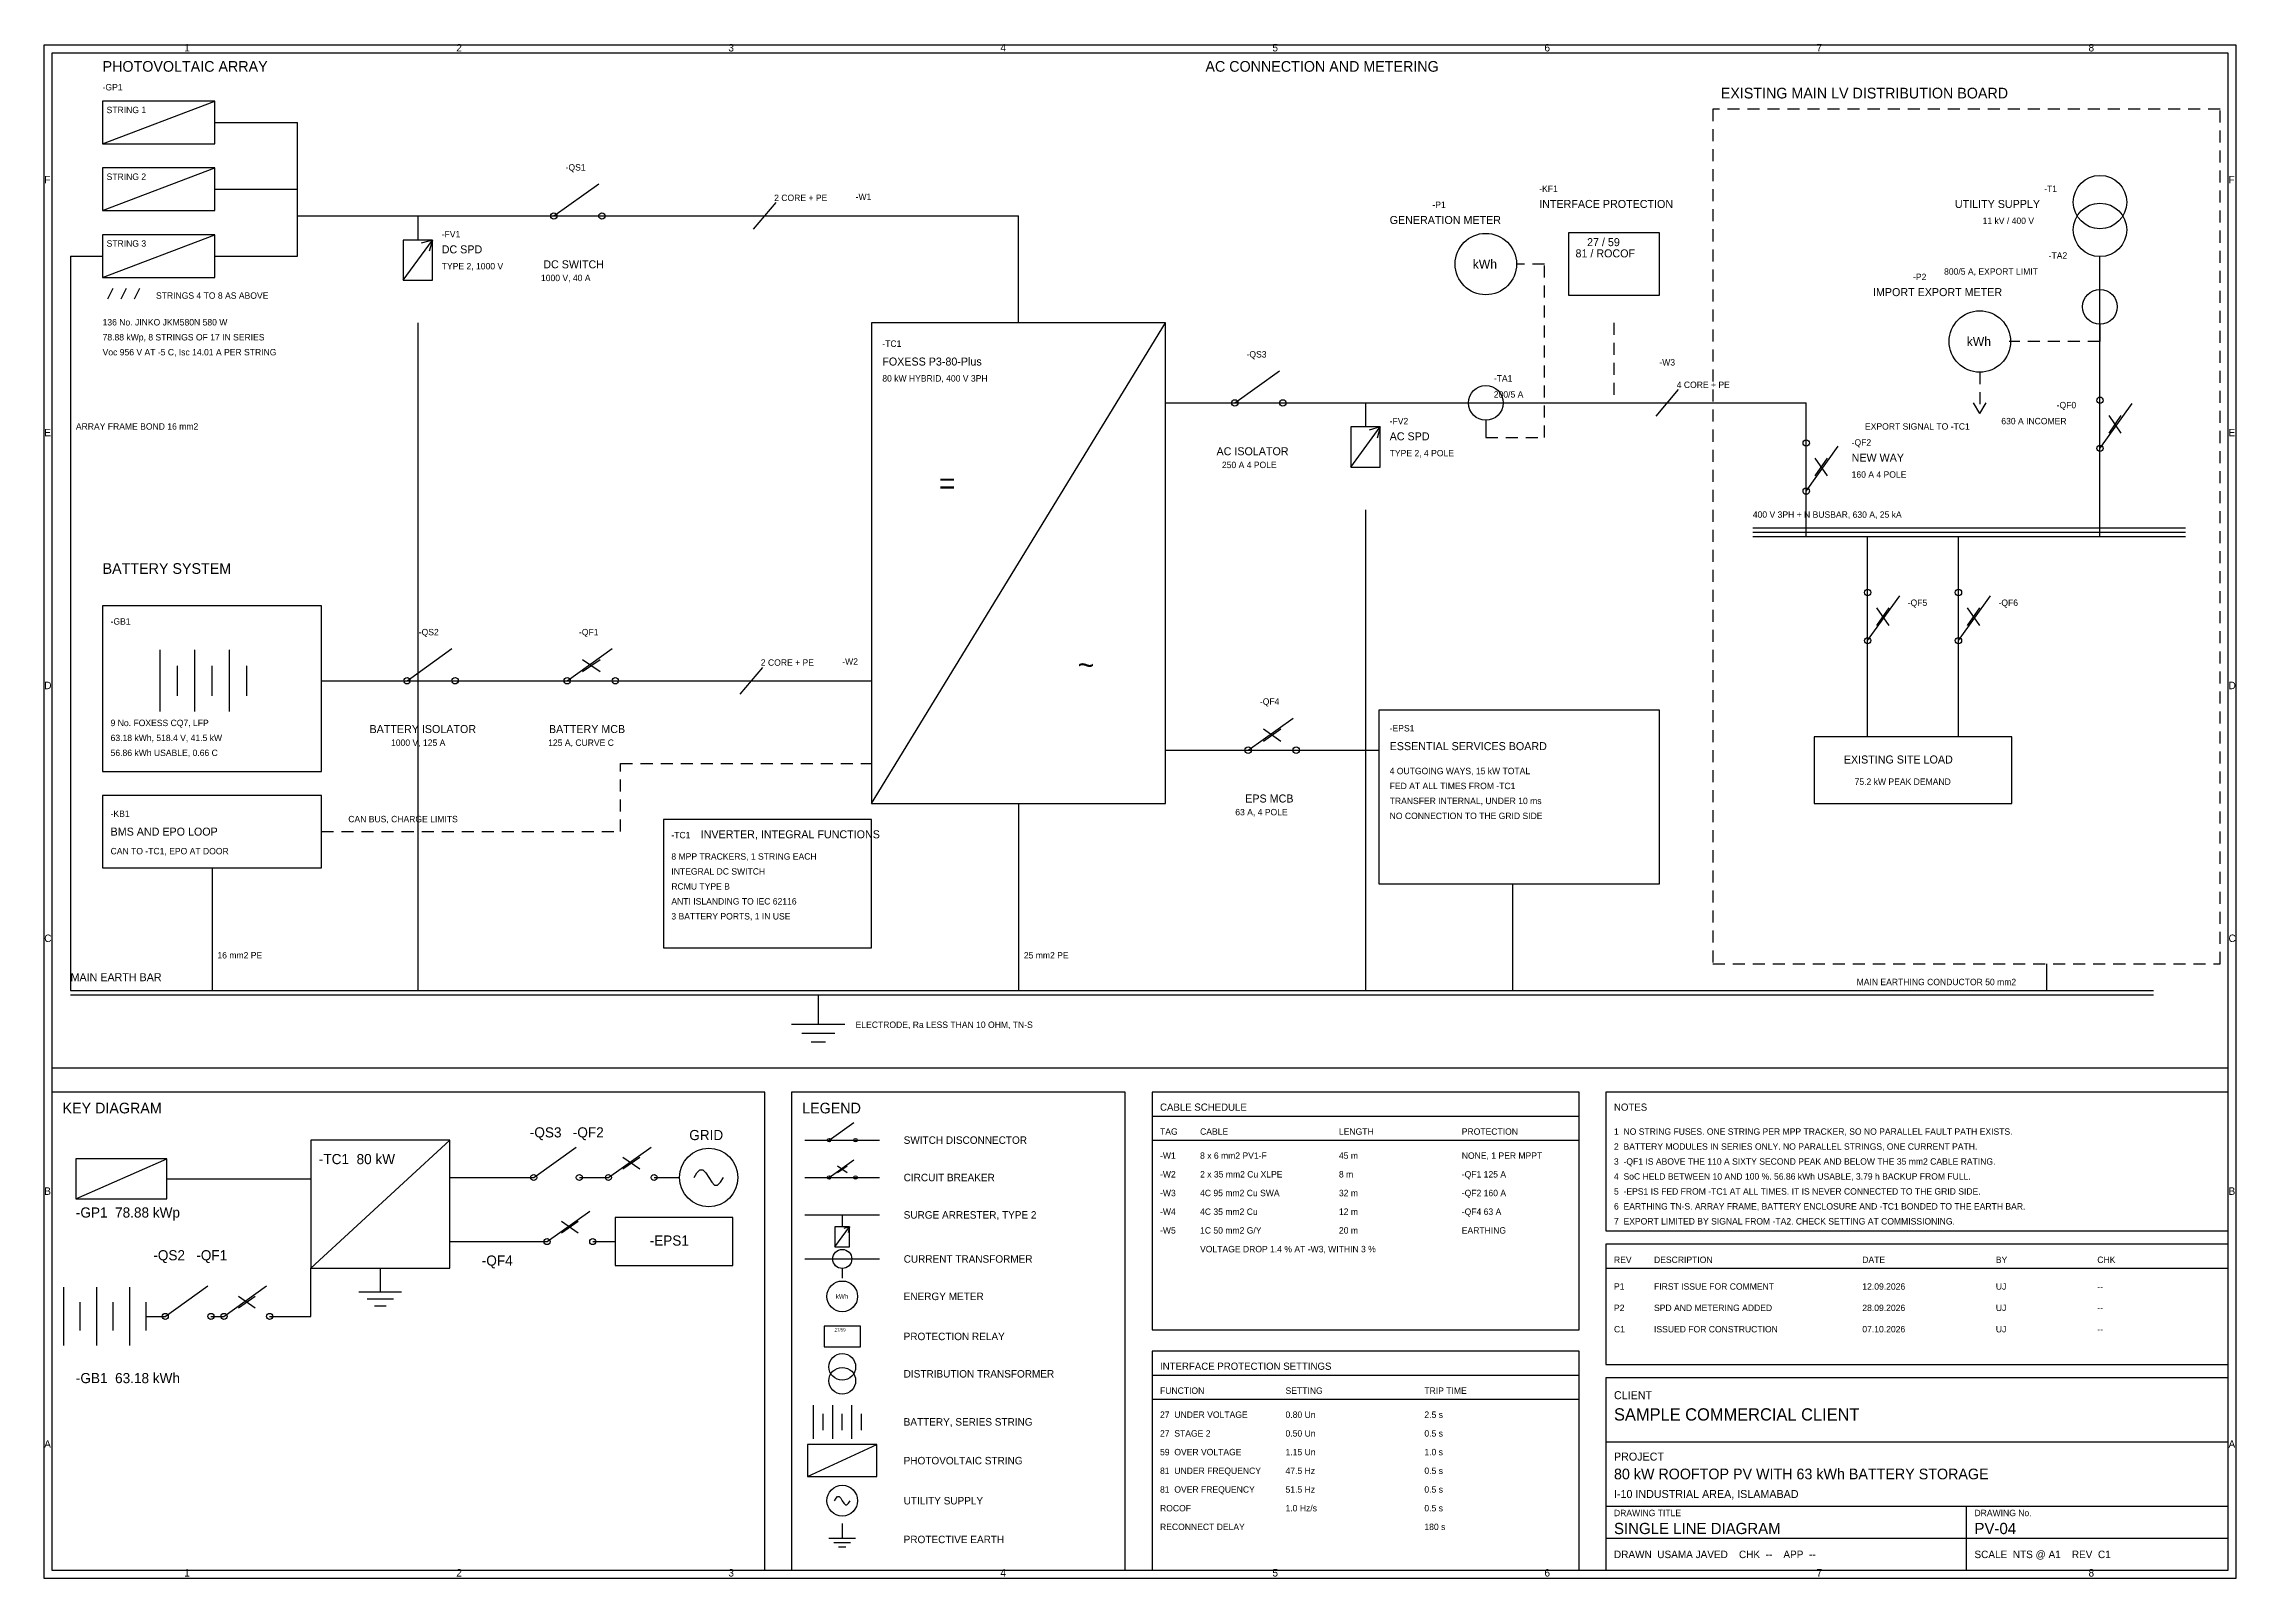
# Model space of a CAD drawing. Extents: x 1000 to 83100, y 1000 to 58444.
import ezdxf

# ---------------------------------------------------------------- set-up
doc = ezdxf.new("R2010")
doc.units = 0
for name, color, linetype in [('00-BORDER', 7, 'CONTINUOUS'), ('03-PV-MODULE', 5, 'CONTINUOUS'), ('06-DIMS', 2, 'CONTINUOUS'), ('07-TEXT', 7, 'CONTINUOUS'), ('08-ELEC', 1, 'CONTINUOUS'), ('09-CABLE', 3, 'CONTINUOUS'), ('10-EARTH', 4, 'CONTINUOUS'), ('11-BATTERY', 6, 'CONTINUOUS'), ('12-CONTROL', 6, 'CONTINUOUS'), ('13-TAG', 2, 'CONTINUOUS')]:
    doc.layers.add(name, color=color, linetype=linetype)

msp = doc.modelspace()

# ---------------------------------------------------------------- linework, layer by layer
at = {"layer": '00-BORDER'}
for p, q in [((83100, 58400), (1000, 58400)), ((1000, 58400), (1000, 1000)), ((83100, 1000), (83100, 58400)), ((82800, 58100), (1300, 58100)), ((1300, 58100), (1300, 1300)), ((82800, 1300), (82800, 58100)), ((1300, 20100), (82800, 20100)), ((28000, 19200), (1300, 19200)), ((1300, 19200), (1300, 1300)), ((28000, 1300), (28000, 19200)), ((41500, 19200), (29000, 19200)), ((29000, 19200), (29000, 1300)), ((41500, 1300), (41500, 19200)), ((58500, 19200), (42500, 19200)), ((42500, 19200), (42500, 10300)), ((58500, 10300), (58500, 19200)), ((82800, 19200), (59500, 19200)), ((59500, 19200), (59500, 14000)), ((82800, 14000), (82800, 19200)), ((42500, 18300), (58500, 18300)), ((42500, 17400), (58500, 17400)), ((59500, 14000), (82800, 14000)), ((82800, 13500), (59500, 13500)), ((59500, 13500), (59500, 9000)), ((82800, 9000), (82800, 13500)), ((59500, 12600), (82800, 12600)), ((42500, 10300), (58500, 10300)), ((58500, 9500), (42500, 9500)), ((42500, 9500), (42500, 1300)), ((58500, 1300), (58500, 9500)), ((42500, 8600), (58500, 8600)), ((59500, 9000), (82800, 9000)), ((82800, 8500), (59500, 8500)), ((59500, 8500), (59500, 1300)), ((82800, 1300), (82800, 8500)), ((42500, 7700), (58500, 7700)), ((59500, 6100), (82800, 6100)), ((59500, 3700), (82800, 3700)), ((73000, 1300), (73000, 3700)), ((59500, 2500), (82800, 2500)), ((1000, 1000), (83100, 1000)), ((1300, 1300), (82800, 1300)), ((1300, 1300), (28000, 1300)), ((29000, 1300), (41500, 1300)), ((42500, 1300), (58500, 1300)), ((59500, 1300), (82800, 1300))]:
    msp.add_line(p, q, dxfattribs=at)
at = {"layer": '03-PV-MODULE'}
for p, q in [((7400, 56300), (3200, 56300)), ((3200, 56300), (3200, 54700)), ((3200, 54700), (7400, 56300)), ((7400, 54700), (7400, 56300)), ((3200, 54700), (7400, 54700)), ((7400, 53800), (3200, 53800)), ((3200, 53800), (3200, 52200)), ((3200, 52200), (7400, 53800)), ((7400, 52200), (7400, 53800)), ((3200, 52200), (7400, 52200)), ((7400, 51300), (3200, 51300)), ((3200, 51300), (3200, 49700)), ((3200, 49700), (7400, 51300)), ((7400, 49700), (7400, 51300)), ((3200, 49700), (7400, 49700)), ((5600, 16700), (2200, 16700)), ((2200, 16700), (2200, 15200)), ((2200, 15200), (5600, 16700)), ((5600, 15200), (5600, 16700)), ((2200, 15200), (5600, 15200)), ((32200, 6000), (29600, 6000)), ((29600, 6000), (29600, 4800)), ((29600, 4800), (32200, 6000)), ((32200, 4800), (32200, 6000)), ((29600, 4800), (32200, 4800))]:
    msp.add_line(p, q, dxfattribs=at)
at = {"layer": '06-DIMS'}
for p, q in [((63750, 56000), (63500, 56000)), ((63500, 56000), (63500, 55550)), ((64500, 56000), (64050, 56000)), ((65250, 56000), (64800, 56000)), ((66000, 56000), (65550, 56000)), ((66750, 56000), (66300, 56000)), ((67500, 56000), (67050, 56000)), ((68250, 56000), (67800, 56000)), ((69000, 56000), (68550, 56000)), ((69750, 56000), (69300, 56000)), ((70500, 56000), (70050, 56000)), ((71250, 56000), (70800, 56000)), ((72000, 56000), (71550, 56000)), ((72750, 56000), (72300, 56000)), ((73500, 56000), (73050, 56000)), ((74250, 56000), (73800, 56000)), ((75000, 56000), (74550, 56000)), ((75750, 56000), (75300, 56000)), ((76500, 56000), (76050, 56000)), ((77250, 56000), (76800, 56000)), ((78000, 56000), (77550, 56000)), ((78750, 56000), (78300, 56000)), ((79500, 56000), (79050, 56000)), ((80250, 56000), (79800, 56000)), ((81000, 56000), (80550, 56000)), ((81750, 56000), (81300, 56000)), ((82500, 56000), (82050, 56000)), ((82500, 55500), (82500, 55950)), ((63500, 55250), (63500, 54800)), ((82500, 54750), (82500, 55200)), ((63500, 54500), (63500, 54050)), ((82500, 54000), (82500, 54450)), ((63500, 53750), (63500, 53300)), ((82500, 53250), (82500, 53700)), ((63500, 53000), (63500, 52550)), ((82500, 52500), (82500, 52950)), ((27580, 51500), (28420, 52500)), ((63500, 52250), (63500, 51800)), ((82500, 51750), (82500, 52200)), ((63500, 51500), (63500, 51050)), ((82500, 51000), (82500, 51450)), ((63500, 50750), (63500, 50300)), ((82500, 50250), (82500, 50700)), ((3400, 48900), (3600, 49300)), ((3900, 48900), (4100, 49300)), ((4400, 48900), (4600, 49300)), ((63500, 50000), (63500, 49550)), ((82500, 49500), (82500, 49950)), ((63500, 49250), (63500, 48800)), ((63500, 48500), (63500, 48050)), ((82500, 48750), (82500, 49200)), ((82500, 48000), (82500, 48450)), ((63500, 47750), (63500, 47300)), ((82500, 47250), (82500, 47700)), ((63500, 47000), (63500, 46550)), ((82500, 46500), (82500, 46950)), ((63500, 46250), (63500, 45800)), ((82500, 45750), (82500, 46200)), ((61380, 44500), (62220, 45500)), ((63500, 45500), (63500, 45050)), ((82500, 45000), (82500, 45450)), ((63500, 44750), (63500, 44300)), ((82500, 44250), (82500, 44700)), ((63500, 44000), (63500, 43550)), ((82500, 43500), (82500, 43950)), ((63500, 43250), (63500, 42800)), ((82500, 42750), (82500, 43200)), ((63500, 42500), (63500, 42050)), ((82500, 42000), (82500, 42450)), ((63500, 41750), (63500, 41300)), ((82500, 41250), (82500, 41700)), ((63500, 41000), (63500, 40550)), ((63500, 40250), (63500, 39800)), ((82500, 40500), (82500, 40950)), ((63500, 39500), (63500, 39050)), ((82500, 39750), (82500, 40200)), ((82500, 39000), (82500, 39450)), ((63500, 38750), (63500, 38300)), ((82500, 38250), (82500, 38700)), ((63500, 38000), (63500, 37550)), ((82500, 37500), (82500, 37950)), ((63500, 37250), (63500, 36800)), ((82500, 36750), (82500, 37200)), ((63500, 36500), (63500, 36050)), ((82500, 36000), (82500, 36450)), ((63500, 35750), (63500, 35300)), ((82500, 35250), (82500, 35700)), ((27080, 34100), (27920, 35100)), ((63500, 35000), (63500, 34550)), ((82500, 34500), (82500, 34950)), ((63500, 34250), (63500, 33800)), ((82500, 33750), (82500, 34200)), ((63500, 33500), (63500, 33050)), ((82500, 33000), (82500, 33450)), ((63500, 32750), (63500, 32300)), ((82500, 32250), (82500, 32700)), ((63500, 32000), (63500, 31550)), ((63500, 31250), (63500, 30800)), ((82500, 31500), (82500, 31950)), ((82500, 30750), (82500, 31200)), ((63500, 30500), (63500, 30050)), ((82500, 30000), (82500, 30450)), ((63500, 29750), (63500, 29300)), ((82500, 29250), (82500, 29700)), ((32000, 29400), (24200, 29400)), ((24200, 29400), (24200, 24600)), ((32000, 24600), (32000, 29400)), ((63500, 29000), (63500, 28550)), ((82500, 28500), (82500, 28950)), ((63500, 28250), (63500, 27800)), ((82500, 27750), (82500, 28200)), ((63500, 27500), (63500, 27050)), ((82500, 27000), (82500, 27450)), ((63500, 26750), (63500, 26300)), ((82500, 26250), (82500, 26700)), ((63500, 26000), (63500, 25550)), ((82500, 25500), (82500, 25950)), ((63500, 25250), (63500, 24800)), ((82500, 24750), (82500, 25200)), ((24200, 24600), (32000, 24600)), ((63500, 24500), (63500, 24050)), ((63500, 24000), (63950, 24000)), ((64250, 24000), (64700, 24000)), ((65000, 24000), (65450, 24000)), ((65750, 24000), (66200, 24000)), ((66500, 24000), (66950, 24000)), ((67250, 24000), (67700, 24000)), ((68000, 24000), (68450, 24000)), ((68750, 24000), (69200, 24000)), ((69500, 24000), (69950, 24000)), ((70250, 24000), (70700, 24000)), ((71000, 24000), (71450, 24000)), ((71750, 24000), (72200, 24000)), ((72500, 24000), (72950, 24000)), ((73250, 24000), (73700, 24000)), ((74000, 24000), (74450, 24000)), ((74750, 24000), (75200, 24000)), ((75500, 24000), (75950, 24000)), ((76250, 24000), (76700, 24000)), ((77000, 24000), (77450, 24000)), ((77750, 24000), (78200, 24000)), ((78500, 24000), (78950, 24000)), ((79250, 24000), (79700, 24000)), ((80000, 24000), (80450, 24000)), ((80750, 24000), (81200, 24000)), ((81500, 24000), (81950, 24000)), ((82250, 24000), (82500, 24000)), ((82500, 24000), (82500, 24450))]:
    msp.add_line(p, q, dxfattribs=at)
at = {"layer": '08-ELEC'}
for p, q in [((20100, 52000), (21780, 53200)), ((15550, 51100), (14450, 51100)), ((14450, 51100), (14450, 49600)), ((14450, 49600), (15550, 51100)), ((15550, 51100), (15130, 50980)), ((15550, 51100), (15430, 50680)), ((15550, 49600), (15550, 51100)), ((61500, 51370), (58100, 51370)), ((58100, 51370), (58100, 49030)), ((61500, 49030), (61500, 51370)), ((14450, 49600), (15550, 49600)), ((58100, 49030), (61500, 49030)), ((43000, 48000), (32000, 48000)), ((32000, 48000), (32000, 30000)), ((32000, 30000), (43000, 48000)), ((43000, 30000), (43000, 48000)), ((45600, 45000), (47280, 46200)), ((78000, 43300), (79200, 44980)), ((78800, 43870), (78340, 44530)), ((78340, 43870), (78800, 44530)), ((51050, 44100), (49950, 44100)), ((49950, 44100), (49950, 42600)), ((49950, 42600), (51050, 44100)), ((51050, 44100), (50630, 43980)), ((51050, 44100), (50930, 43680)), ((51050, 42600), (51050, 44100)), ((67000, 41700), (68200, 43380)), ((67800, 42270), (67340, 42930)), ((67340, 42270), (67800, 42930)), ((49950, 42600), (51050, 42600)), ((65000, 40320), (81200, 40320)), ((65000, 40160), (81200, 40160)), ((65000, 40000), (81200, 40000)), ((69300, 36100), (70500, 37780)), ((72700, 36100), (73900, 37780)), ((70100, 36670), (69640, 37330)), ((69640, 36670), (70100, 37330)), ((73500, 36670), (73040, 37330)), ((73040, 36670), (73500, 37330)), ((14600, 34600), (16280, 35800)), ((20600, 34600), (22280, 35800)), ((21170, 35400), (21830, 34940)), ((21170, 34940), (21830, 35400)), ((46100, 32000), (47780, 33200)), ((61500, 33500), (51000, 33500)), ((51000, 33500), (51000, 27000)), ((61500, 27000), (61500, 33500)), ((46670, 32800), (47330, 32340)), ((46670, 32340), (47330, 32800)), ((74700, 32500), (67300, 32500)), ((67300, 32500), (67300, 30000)), ((74700, 30000), (74700, 32500)), ((11400, 30300), (3200, 30300)), ((3200, 30300), (3200, 27600)), ((11400, 27600), (11400, 30300)), ((32000, 30000), (43000, 30000)), ((67300, 30000), (74700, 30000)), ((3200, 27600), (11400, 27600)), ((51000, 27000), (61500, 27000)), ((16200, 17400), (11000, 17400)), ((11000, 17400), (11000, 12600)), ((11000, 12600), (16200, 17400)), ((16200, 12600), (16200, 17400)), ((30405, 17400), (31329, 18060)), ((19345, 16000), (20941, 17140)), ((22145, 16000), (23741, 17140)), ((22686.5, 16760), (23313.5, 16323)), ((22686.5, 16323), (23313.5, 16760)), ((30405, 16000), (31329, 16660)), ((30718.5, 16440), (31081.5, 16187)), ((30718.5, 16187), (31081.5, 16440)), ((25349, 16000), (25459.2, 16178.69)), ((25459.2, 16178.69), (25569.4, 16289.12)), ((25569.4, 16289.12), (25679.6, 16289.12)), ((25679.6, 16289.12), (25789.8, 16178.69)), ((25789.8, 16178.69), (25900, 16000)), ((25900, 16000), (26010.2, 15821.31)), ((26010.2, 15821.31), (26120.4, 15710.88)), ((26120.4, 15710.88), (26230.6, 15710.88)), ((26230.6, 15710.88), (26340.8, 15821.31)), ((26340.8, 15821.31), (26451, 16000)), ((19845, 13600), (21441, 14740)), ((20386.5, 14360), (21013.5, 13923)), ((20386.5, 13923), (21013.5, 14360)), ((26800, 14500), (22400, 14500)), ((22400, 14500), (22400, 12700)), ((26800, 12700), (26800, 14500)), ((31175, 14150), (30625, 14150)), ((30625, 14150), (30625, 13400)), ((30625, 13400), (31175, 14150)), ((31175, 14150), (30965, 14090)), ((31175, 14150), (31115, 13940)), ((31175, 13400), (31175, 14150)), ((30625, 13400), (31175, 13400)), ((11000, 12600), (16200, 12600)), ((22400, 12700), (26800, 12700)), ((5545, 10800), (7141, 11940)), ((7745, 10800), (9341, 11940)), ((8286.5, 11560), (8913.5, 11123)), ((8286.5, 11123), (8913.5, 11560)), ((31580, 10434), (30220, 10434)), ((30220, 10434), (30220, 9666)), ((31580, 9666), (31580, 10434)), ((30220, 9666), (31580, 9666)), ((30610, 3900), (30668, 3994.05)), ((30668, 3994.05), (30726, 4052.17)), ((30726, 4052.17), (30784, 4052.17)), ((30784, 4052.17), (30842, 3994.05)), ((30842, 3994.05), (30900, 3900)), ((30900, 3900), (30958, 3805.95)), ((30958, 3805.95), (31016, 3747.83)), ((31016, 3747.83), (31074, 3747.83)), ((31074, 3747.83), (31132, 3805.95)), ((31132, 3805.95), (31190, 3900))]:
    msp.add_line(p, q, dxfattribs=at)
for centre, radius in [((78000, 52520), 1000), ((20100, 52000), 120), ((21900, 52000), 120), ((78000, 51480), 1000), ((55000, 50200), 1150), ((73500, 47300), 1150), ((78000, 48600), 650), ((55000, 45000), 650), ((78000, 45100), 120), ((45600, 45000), 120), ((47400, 45000), 120), ((67000, 43500), 120), ((78000, 43300), 120), ((67000, 41700), 120), ((69300, 37900), 120), ((72700, 37900), 120), ((69300, 36100), 120), ((72700, 36100), 120), ((14600, 34600), 120), ((16400, 34600), 120), ((20600, 34600), 120), ((22400, 34600), 120), ((46100, 32000), 120), ((47900, 32000), 120), ((30405, 17400), 66), ((31395, 17400), 66), ((25900, 16000), 1092.5), ((19345, 16000), 114), ((21055, 16000), 114), ((22145, 16000), 114), ((23855, 16000), 114), ((30405, 16000), 66), ((31395, 16000), 66), ((19845, 13600), 114), ((21555, 13600), 114), ((30900, 12950), 357.5), ((30900, 11550), 575), ((5545, 10800), 114), ((7255, 10800), 114), ((7745, 10800), 114), ((9455, 10800), 114), ((30900, 8910), 500), ((30900, 8390), 500), ((30900, 3900), 575)]:
    msp.add_circle(centre, radius, dxfattribs=at)
at = {"layer": '09-CABLE'}
for p, q in [((7400, 55500), (10500, 55500)), ((10500, 50500), (10500, 55500)), ((7400, 53000), (10500, 53000)), ((10500, 52000), (37500, 52000)), ((15000, 52000), (15000, 51100)), ((37500, 48000), (37500, 52000)), ((7400, 50500), (10500, 50500)), ((78000, 40000), (78000, 50480)), ((43000, 45000), (63500, 45000)), ((50500, 45000), (50500, 44100)), ((63500, 45000), (67000, 45000)), ((67000, 40000), (67000, 45000)), ((69300, 32500), (69300, 40000)), ((72700, 32500), (72700, 40000)), ((11400, 34600), (32000, 34600)), ((43000, 32000), (51000, 32000)), ((29500, 17400), (32300, 17400)), ((5600, 15950), (11000, 15950)), ((16200, 16000), (19345, 16000)), ((21055, 16000), (22145, 16000)), ((23855, 16000), (24808, 16000)), ((29500, 16000), (32300, 16000)), ((29500, 14600), (32300, 14600)), ((30900, 14600), (30900, 14150)), ((16200, 13600), (19845, 13600)), ((21555, 13600), (22400, 13600)), ((11000, 10800), (11000, 12600)), ((29500, 12950), (32300, 12950)), ((4835, 10800), (5545, 10800)), ((7255, 10800), (7745, 10800)), ((9455, 10800), (11000, 10800))]:
    msp.add_line(p, q, dxfattribs=at)
at = {"layer": '10-EARTH'}
for p, q in [((2000, 50500), (2000, 23000)), ((2000, 50500), (3200, 50500)), ((15000, 48000), (15000, 23000)), ((50500, 41000), (50500, 23000)), ((37500, 30000), (37500, 23000)), ((7300, 27600), (7300, 23000)), ((56000, 27000), (56000, 23000)), ((76000, 24000), (76000, 23000)), ((2000, 23000), (80000, 23000)), ((2000, 22840), (80000, 22840)), ((30000, 22840), (30000, 21740)), ((29000, 21740), (31000, 21740)), ((29380, 21410), (30620, 21410)), ((29730, 21080), (30270, 21080)), ((13600, 12600), (13600, 11720)), ((12800, 11720), (14400, 11720)), ((13104, 11456), (14096, 11456)), ((13384, 11192), (13816, 11192)), ((30400, 2500), (31400, 2500)), ((30900, 3050), (30900, 2500)), ((30590, 2335), (31210, 2335)), ((30765, 2170), (31035, 2170))]:
    msp.add_line(p, q, dxfattribs=at)
at = {"layer": '11-BATTERY'}
for p, q in [((11400, 37400), (3200, 37400)), ((3200, 37400), (3200, 31200)), ((11400, 31200), (11400, 37400)), ((5350, 33450), (5350, 35750)), ((6650, 33450), (6650, 35750)), ((7950, 33450), (7950, 35750)), ((6000, 34040), (6000, 35160)), ((7300, 34040), (7300, 35160)), ((8600, 34040), (8600, 35160)), ((3200, 31200), (11400, 31200)), ((1747.5, 9707.5), (1747.5, 11892.5)), ((2982.5, 9707.5), (2982.5, 11892.5)), ((4217.5, 9707.5), (4217.5, 11892.5)), ((2365, 10268), (2365, 11332)), ((3600, 10268), (3600, 11332)), ((4835, 10268), (4835, 11332)), ((29827.5, 6217.5), (29827.5, 7482.5)), ((30542.5, 6217.5), (30542.5, 7482.5)), ((31257.5, 6217.5), (31257.5, 7482.5)), ((30185, 6542), (30185, 7158)), ((30900, 6542), (30900, 7158)), ((31615, 6542), (31615, 7158))]:
    msp.add_line(p, q, dxfattribs=at)
at = {"layer": '12-CONTROL'}
for p, q in [((56450, 50200), (56150, 50200)), ((57200, 50200), (56750, 50200)), ((57200, 49700), (57200, 50150)), ((57200, 48950), (57200, 49400)), ((57200, 48200), (57200, 48650)), ((57200, 47450), (57200, 47900)), ((59800, 48000), (59800, 47550)), ((78000, 47950), (78000, 47300)), ((57200, 46700), (57200, 47150)), ((59800, 47250), (59800, 46800)), ((75000, 47300), (74600, 47300)), ((75750, 47300), (75300, 47300)), ((76500, 47300), (76050, 47300)), ((77250, 47300), (76800, 47300)), ((78000, 47300), (77550, 47300)), ((57200, 45950), (57200, 46400)), ((59800, 46500), (59800, 46050)), ((73500, 46150), (73500, 45700)), ((57200, 45200), (57200, 45650)), ((59800, 45750), (59800, 45300)), ((73500, 45400), (73500, 44950)), ((55000, 44350), (55000, 43700)), ((57200, 44450), (57200, 44900)), ((73500, 44600), (73260, 45000)), ((73500, 44600), (73740, 45000)), ((73500, 44650), (73500, 44600)), ((55000, 43700), (55450, 43700)), ((55750, 43700), (56200, 43700)), ((56500, 43700), (56950, 43700)), ((57200, 43700), (57200, 44150)), ((22600, 31200), (22600, 31500)), ((22600, 31500), (23050, 31500)), ((23350, 31500), (23800, 31500)), ((24100, 31500), (24550, 31500)), ((24850, 31500), (25300, 31500)), ((25600, 31500), (26050, 31500)), ((26350, 31500), (26800, 31500)), ((27100, 31500), (27550, 31500)), ((27850, 31500), (28300, 31500)), ((28600, 31500), (29050, 31500)), ((29350, 31500), (29800, 31500)), ((30100, 31500), (30550, 31500)), ((30850, 31500), (31300, 31500)), ((31600, 31500), (32000, 31500)), ((22600, 30450), (22600, 30900)), ((22600, 29700), (22600, 30150)), ((11400, 28950), (11850, 28950)), ((12150, 28950), (12600, 28950)), ((12900, 28950), (13350, 28950)), ((13650, 28950), (14100, 28950)), ((14400, 28950), (14850, 28950)), ((15150, 28950), (15600, 28950)), ((15900, 28950), (16350, 28950)), ((16650, 28950), (17100, 28950)), ((17400, 28950), (17850, 28950)), ((18150, 28950), (18600, 28950)), ((18900, 28950), (19350, 28950)), ((19650, 28950), (20100, 28950)), ((20400, 28950), (20850, 28950)), ((21150, 28950), (21600, 28950)), ((21900, 28950), (22350, 28950)), ((22600, 28950), (22600, 29400)), ((30900, 12592.5), (30900, 12235))]:
    msp.add_line(p, q, dxfattribs=at)

# ---------------------------------------------------------------- texts
at = {"layer": '00-BORDER'}
for s, p in [('1', (6259.35, 58160)), ('2', (16446.85, 58160)), ('3', (26634.35, 58160)), ('4', (36821.85, 58160)), ('5', (47009.35, 58160)), ('6', (57196.85, 58160)), ('7', (67384.35, 58160)), ('8', (77571.85, 58160)), ('F', (1015.6, 53216.67)), ('F', (82815.6, 53216.67)), ('E', (1015.6, 43750)), ('E', (82815.6, 43750)), ('D', (1015.6, 34283.33)), ('D', (82815.6, 34283.33)), ('C', (1015.6, 24816.67)), ('C', (82815.6, 24816.67)), ('B', (1015.6, 15350)), ('B', (82815.6, 15350)), ('A', (1015.6, 5883.33)), ('A', (82815.6, 5883.33)), ('1', (6259.35, 1060)), ('2', (16446.85, 1060)), ('3', (26634.35, 1060)), ('4', (36821.85, 1060)), ('5', (47009.35, 1060)), ('6', (57196.85, 1060)), ('7', (67384.35, 1060)), ('8', (77571.85, 1060))]:
    msp.add_text(s, height=280, dxfattribs=at).set_placement(p)
at = {"layer": '06-DIMS'}
for s, height, p in [('STRING 1', 240, (3350, 55850)), ('STRING 2', 240, (3350, 53350)), ('2 CORE + PE', 240, (28350, 52560)), ('11 kV / 400 V', 240, (73604.8, 51700)), ('STRING 3', 240, (3350, 50850)), ('TYPE 2, 1000 V', 240, (15900, 50000)), ('1000 V, 40 A', 240, (19617.6, 49560)), ('800/5 A, EXPORT LIMIT', 240, (72161.6, 49800)), ('STRINGS 4 TO 8 AS ABOVE', 240, (5200, 48900)), ('136 No. JINKO JKM580N 580 W', 240, (3200, 47900)), ('Voc 956 V AT -5 C, Isc 14.01 A PER STRING', 240, (3200, 46780)), ('78.88 kWp, 8 STRINGS OF 17 IN SERIES', 240, (3200, 47340)), ('80 kW HYBRID, 400 V 3PH', 240, (32400, 45800)), ('200/5 A', 240, (55300, 45200)), ('4 CORE + PE', 240, (62150, 45560)), ('630 A INCOMER', 240, (74304.8, 44200)), ('250 A 4 POLE', 240, (45117.6, 42560)), ('TYPE 2, 4 POLE', 240, (51400, 43000)), ('160 A 4 POLE', 240, (68700, 42200)), ('400 V 3PH + N BUSBAR, 630 A, 25 kA', 240, (65000, 40700)), ('2 CORE + PE', 240, (27850, 35160)), ('9 No. FOXESS CQ7, LFP', 240, (3500, 32900)), ('56.86 kWh USABLE, 0.66 C', 240, (3500, 31780)), ('63.18 kWh, 518.4 V, 41.5 kW', 240, (3500, 32340)), ('1000 V, 125 A', 240, (14002.4, 32160)), ('125 A, CURVE C', 240, (19887.2, 32160)), ('4 OUTGOING WAYS, 15 kW TOTAL', 240, (51400, 31100)), ('FED AT ALL TIMES FROM -TC1', 240, (51400, 30540)), ('75.2 kW PEAK DEMAND', 240, (68811.2, 30700)), ('63 A, 4 POLE', 240, (45617.6, 29560)), ('TRANSFER INTERNAL, UNDER 10 ms', 240, (51400, 29980)), ('NO CONNECTION TO THE GRID SIDE', 240, (51400, 29420)), ('CAN TO -TC1, EPO AT DOOR', 240, (3500, 28100)), ('8 MPP TRACKERS, 1 STRING EACH', 240, (24500, 27900)), ('INTEGRAL DC SWITCH', 240, (24500, 27340)), ('ANTI ISLANDING TO IEC 62116', 240, (24500, 26220)), ('RCMU TYPE B', 240, (24500, 26780)), ('3 BATTERY PORTS, 1 IN USE', 240, (24500, 25660)), ('-QS3   -QF2', 380, (19200, 17500)), ('2  BATTERY MODULES IN SERIES ONLY. NO PARALLEL STRINGS, ONE CURRENT PATH.', 240, (59800, 17040)), ('1  NO STRING FUSES. ONE STRING PER MPP TRACKER, SO NO PARALLEL FAULT PATH EXISTS.', 240, (59800, 17600)), ('-TC1  80 kW', 380, (11300, 16500)), ('-W1', 240, (42800, 16700)), ('8 x 6 mm2 PV1-F', 240, (44300, 16700)), ('45 m', 240, (49500, 16700)), ('NONE, 1 PER MPPT', 240, (54100, 16700)), ('3  -QF1 IS ABOVE THE 110 A SIXTY SECOND PEAK AND BELOW THE 35 mm2 CABLE RATING.', 240, (59800, 16480)), ('-W2', 240, (42800, 16000)), ('2 x 35 mm2 Cu XLPE', 240, (44300, 16000)), ('8 m', 240, (49500, 16000)), ('-QF1 125 A', 240, (54100, 16000)), ('4  SoC HELD BETWEEN 10 AND 100 %. 56.86 kWh USABLE, 3.79 h BACKUP FROM FULL.', 240, (59800, 15920)), ('5  -EPS1 IS FED FROM -TC1 AT ALL TIMES. IT IS NEVER CONNECTED TO THE GRID SIDE.', 240, (59800, 15360)), ('-GP1  78.88 kWp', 380, (2200, 14500)), ('-W3', 240, (42800, 15300)), ('-W4', 240, (42800, 14600)), ('4C 95 mm2 Cu SWA', 240, (44300, 15300)), ('4C 35 mm2 Cu', 240, (44300, 14600)), ('32 m', 240, (49500, 15300)), ('12 m', 240, (49500, 14600)), ('-QF2 160 A', 240, (54100, 15300)), ('-QF4 63 A', 240, (54100, 14600)), ('6  EARTHING TN-S. ARRAY FRAME, BATTERY ENCLOSURE AND -TC1 BONDED TO THE EARTH BAR.', 240, (59800, 14800)), ('-W5', 240, (42800, 13900)), ('1C 50 mm2 G/Y', 240, (44300, 13900)), ('20 m', 240, (49500, 13900)), ('EARTHING', 240, (54100, 13900)), ('7  EXPORT LIMITED BY SIGNAL FROM -TA2. CHECK SETTING AT COMMISSIONING.', 240, (59800, 14240)), ('-QS2   -QF1', 380, (5100, 12900)), ('VOLTAGE DROP 1.4 % AT -W3, WITHIN 3 %', 240, (44300, 13200)), ('-QF4', 380, (17400, 12700)), ('P1', 240, (59800, 11800)), ('FIRST ISSUE FOR COMMENT', 240, (61300, 11800)), ('12.09.2026', 240, (69100, 11800)), ('UJ', 240, (74100, 11800)), ('--', 240, (77900, 11800)), ('P2', 240, (59800, 11000)), ('SPD AND METERING ADDED', 240, (61300, 11000)), ('28.09.2026', 240, (69100, 11000)), ('UJ', 240, (74100, 11000)), ('--', 240, (77900, 11000)), ('C1', 240, (59800, 10200)), ('ISSUED FOR CONSTRUCTION', 240, (61300, 10200)), ('07.10.2026', 240, (69100, 10200)), ('UJ', 240, (74100, 10200)), ('--', 240, (77900, 10200)), ('-GB1  63.18 kWh', 380, (2200, 8300)), ('27  UNDER VOLTAGE', 240, (42800, 7000)), ('0.80 Un', 240, (47500, 7000)), ('2.5 s', 240, (52700, 7000)), ('59  OVER VOLTAGE', 240, (42800, 5600)), ('27  STAGE 2', 240, (42800, 6300)), ('0.50 Un', 240, (47500, 6300)), ('1.15 Un', 240, (47500, 5600)), ('0.5 s', 240, (52700, 6300)), ('1.0 s', 240, (52700, 5600)), ('81  UNDER FREQUENCY', 240, (42800, 4900)), ('47.5 Hz', 240, (47500, 4900)), ('0.5 s', 240, (52700, 4900)), ('81  OVER FREQUENCY', 240, (42800, 4200)), ('51.5 Hz', 240, (47500, 4200)), ('0.5 s', 240, (52700, 4200)), ('ROCOF', 240, (42800, 3500)), ('1.0 Hz/s', 240, (47500, 3500)), ('0.5 s', 240, (52700, 3500)), ('RECONNECT DELAY', 240, (42800, 2800)), ('180 s', 240, (52700, 2800))]:
    msp.add_text(s, height=height, dxfattribs=at).set_placement(p)
at = {"layer": '07-TEXT'}
for s, height, p in [('PHOTOVOLTAIC ARRAY', 400, (3200, 57400)), ('AC CONNECTION AND METERING', 400, (44500, 57400)), ('EXISTING MAIN LV DISTRIBUTION BOARD', 400, (63800, 56400)), ('INTERFACE PROTECTION', 300, (57000, 52300)), ('UTILITY SUPPLY', 300, (72568, 52300)), ('GENERATION METER', 300, (51400, 51700)), ('DC SPD', 300, (15900, 50600)), ('DC SWITCH', 300, (19704, 50040)), ('IMPORT EXPORT METER', 300, (69500, 49000)), ('FOXESS P3-80-Plus', 300, (32400, 46400)), ('AC SPD', 300, (51400, 43600)), ('AC ISOLATOR', 300, (44916, 43040)), ('NEW WAY', 300, (68700, 42800)), ('BATTERY SYSTEM', 400, (3200, 38600)), ('BATTERY ISOLATOR', 300, (13196, 32640)), ('BATTERY MCB', 300, (19916, 32640)), ('ESSENTIAL SERVICES BOARD', 300, (51400, 32000)), ('EXISTING SITE LOAD', 300, (68408, 31500)), ('EPS MCB', 300, (45992, 30040)), ('BMS AND EPO LOOP', 300, (3500, 28800)), ('INVERTER, INTEGRAL FUNCTIONS', 300, (25600, 28700)), ('MAIN EARTH BAR', 300, (2000, 23350)), ('KEY DIAGRAM', 400, (1700, 18400)), ('LEGEND', 400, (29400, 18400)), ('CABLE SCHEDULE', 270, (42800, 18500)), ('NOTES', 270, (59800, 18500)), ('GRID', 380, (25170.4, 17400)), ('SWITCH DISCONNECTOR', 280, (33200, 17260)), ('TAG', 240, (42800, 17600)), ('CABLE', 240, (44300, 17600)), ('LENGTH', 240, (49500, 17600)), ('PROTECTION', 240, (54100, 17600)), ('CIRCUIT BREAKER', 280, (33200, 15860)), ('SURGE ARRESTER, TYPE 2', 280, (33200, 14460)), ('-EPS1', 380, (23688, 13450)), ('CURRENT TRANSFORMER', 280, (33200, 12810)), ('REV', 240, (59800, 12800)), ('DESCRIPTION', 240, (61300, 12800)), ('DATE', 240, (69100, 12800)), ('BY', 240, (74100, 12800)), ('CHK', 240, (77900, 12800)), ('ENERGY METER', 280, (33200, 11410)), ('PROTECTION RELAY', 280, (33200, 9910)), ('INTERFACE PROTECTION SETTINGS', 270, (42800, 8800)), ('DISTRIBUTION TRANSFORMER', 280, (33200, 8510)), ('FUNCTION', 240, (42800, 7900)), ('SETTING', 240, (47500, 7900)), ('TRIP TIME', 240, (52700, 7900)), ('CLIENT', 300, (59800, 7700)), ('BATTERY, SERIES STRING', 280, (33200, 6710)), ('SAMPLE COMMERCIAL CLIENT', 460, (59800, 6900)), ('PHOTOVOLTAIC STRING', 280, (33200, 5260)), ('80 kW ROOFTOP PV WITH 63 kWh BATTERY STORAGE', 400, (59800, 4700)), ('PROJECT', 300, (59800, 5400)), ('I-10 INDUSTRIAL AREA, ISLAMABAD', 300, (59800, 4000)), ('UTILITY SUPPLY', 280, (33200, 3760)), ('DRAWING TITLE', 240, (59800, 3320)), ('DRAWING No.', 240, (73300, 3320)), ('PROTECTIVE EARTH', 280, (33200, 2310)), ('SINGLE LINE DIAGRAM', 420, (59800, 2650)), ('PV-04', 420, (73300, 2650)), ('DRAWN  USAMA JAVED    CHK  --    APP  --', 280, (59800, 1750)), ('SCALE  NTS @ A1    REV  C1', 280, (73300, 1750))]:
    msp.add_text(s, height=height, dxfattribs=at).set_placement(p)
at = {"layer": '08-ELEC'}
for s, height, p in [('27 / 59', 300, (58792, 50870)), ('kWh', 340, (54510.4, 50030)), ('81 / ROCOF', 300, (58360, 50450)), ('kWh', 340, (73010.4, 47130)), ('=', 800, (34516, 41600)), ('~', 800, (39716, 34800)), ('kWh', 170, (30655.2, 11465)), ('27/59', 120, (30612, 10234))]:
    msp.add_text(s, height=height, dxfattribs=at).set_placement(p)
at = {"layer": '10-EARTH'}
for s, p in [('ARRAY FRAME BOND 16 mm2', (2200, 44000)), ('16 mm2 PE', (7500, 24200)), ('25 mm2 PE', (37700, 24200)), ('MAIN EARTHING CONDUCTOR 50 mm2', (68888, 23200)), ('ELECTRODE, Ra LESS THAN 10 OHM, TN-S', (31400, 21600))]:
    msp.add_text(s, height=240, dxfattribs=at).set_placement(p)
at = {"layer": '12-CONTROL'}
for s, p in [('EXPORT SIGNAL TO -TC1', (69200, 44000)), ('CAN BUS, CHARGE LIMITS', (12400, 29300))]:
    msp.add_text(s, height=240, dxfattribs=at).set_placement(p)
at = {"layer": '13-TAG'}
for s, p in [('-GP1', (3200, 56700)), ('-QS1', (20539.2, 53700)), ('-W1', (31400, 52600)), ('-KF1', (57000, 52900)), ('-T1', (75908.8, 52900)), ('-P1', (53000, 52300)), ('-FV1', (15900, 51200)), ('-TA2', (76078.4, 50400)), ('-P2', (71000, 49600)), ('-TC1', (32400, 47100)), ('-QS3', (46039.2, 46700)), ('-TA1', (55300, 45800)), ('-W3', (61500, 46400)), ('-FV2', (51400, 44200)), ('-QF0', (76378.4, 44800)), ('-QF2', (68700, 43400)), ('-QF5', (70800, 37400)), ('-QF6', (74200, 37400)), ('-GB1', (3500, 36700)), ('-QS2', (15039.2, 36300)), ('-QF1', (21039.2, 36300)), ('-W2', (30900, 35200)), ('-QF4', (46539.2, 33700)), ('-EPS1', (51400, 32700)), ('-KB1', (3500, 29500)), ('-TC1', (24500, 28700))]:
    msp.add_text(s, height=240, dxfattribs=at).set_placement(p)

doc.saveas('drawing.dxf')
